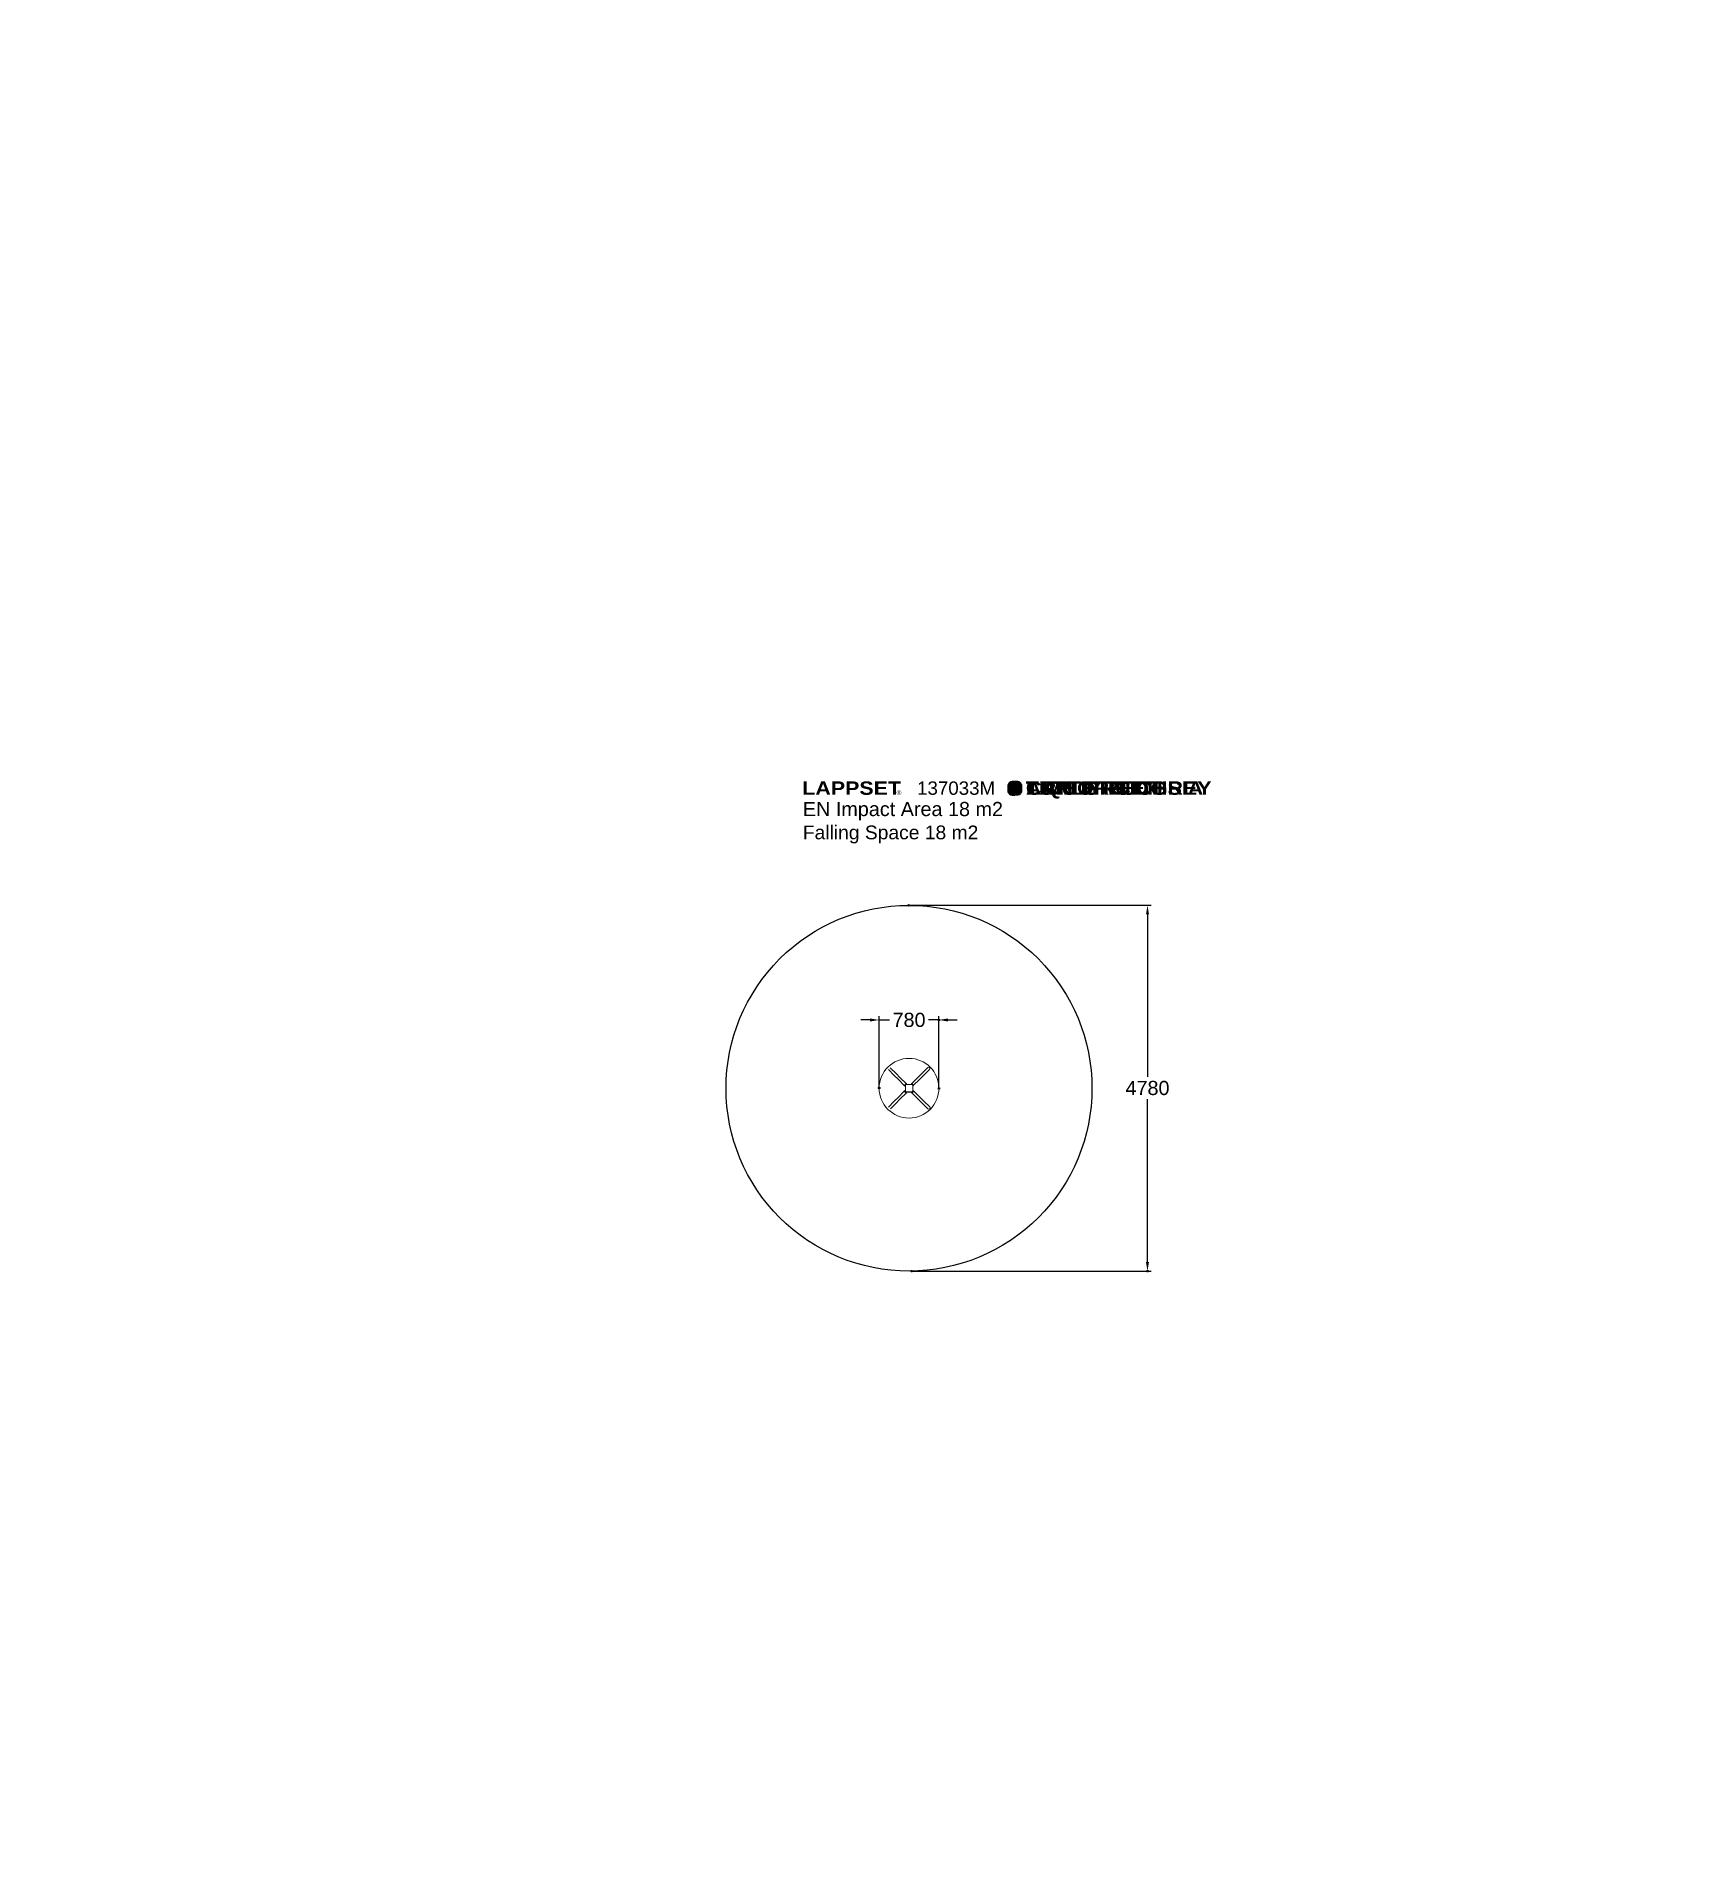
# Model space of a CAD drawing. Extents: x -11400 to 10000, y -10000 to 13745.
import ezdxf

# ---------------------------------------------------------------- set-up
doc = ezdxf.new("R2010")
doc.units = 0
doc.header["$LTSCALE"] = 5
doc.header["$PDMODE"] = 33
doc.header["$PDSIZE"] = 20
for name, color, linetype in [('Lg_txt', 4, 'CONTINUOUS'), ('PRODUCT', 3, 'CONTINUOUS'), ('REFERENCE', 9, 'CONTINUOUS'), ('REVIEW_REQUIRED', 30, 'CONTINUOUS'), ('SAFETY_ZONE', 1, 'CONTINUOUS')]:
    doc.layers.add(name, color=color, linetype=linetype)
doc.styles.add('LG1', font='arial.ttf', dxfattribs={"height": 185})
doc.styles.add('LG2', font='ariblk.ttf', dxfattribs={"height": 185})
doc.styles.add('LG3', font='simplex.shx')
doc.styles.get("Standard").update_dxf_attribs({"font": 'SIMPLEX'})
doc.dimstyles.new('LG_DIM', dxfattribs={"dimtxt": 2.5, "dimasz": 2.5, "dimexe": 1.25, "dimexo": 0.625, "dimtad": 1, "dimlunit": 6, "dimtxsty": 'Standard', "dimcen": 2.5, "dimazin": 3, "dimtfac": 1, "dimtmove": 0, "dimatfit": 3, "dimarcsym": 0})

# ---------------------------------------------------------------- blocks, each defined once
blk = doc.blocks.new('prodnum')
at = {"layer": 'REVIEW_REQUIRED'}
for s, height, style, p in [('LAPPSET', 175, 'LG2', (0, 0)), ('®', 60, 'LG1', (1233, -2))]:
    blk.add_text(s, height=height, dxfattribs=dict(at, style=style)).set_placement(p)
at = {"layer": 'REVIEW_REQUIRED', "style": 'LG1'}
blk.add_attdef('PRODNUM', (1500, 0), '', height=175, dxfattribs=at)
blk = doc.blocks.new('*D4')
at = {"layer": 'REFERENCE', "color": 0, "transparency": 16777216}
for p in [(-7, 2391), (32, -2389), (3114, -2389)]:
    blk.add_point(p, dxfattribs=at)
at = {"layer": 'REVIEW_REQUIRED', "color": 0, "lineweight": -2, "transparency": 16777216}
for p, q in [((-6, 2391), (3164, 2391)), ((3114, 2271), (3114, 148)), ((3114, -2269), (3114, -141)), ((33, -2389), (3164, -2389))]:
    blk.add_line(p, q, dxfattribs=at)
at = {"layer": 'REVIEW_REQUIRED', "color": 0, "transparency": 16777216}
for points in [[(3094, 2271), (3134, 2271), (3114, 2391)], [(3094, -2269), (3134, -2269), (3114, -2389)]]:
    blk.add_solid(points, dxfattribs=at)
at = {"layer": 'REVIEW_REQUIRED', "color": 4, "transparency": 16777216, "insert": (3114, 3), "char_height": 185, "attachment_point": 5, "style": 'LG1'}
blk.add_mtext('\\A1;4780', dxfattribs=at)
blk = doc.blocks.new('*D5')
at = {"layer": 'REFERENCE', "color": 0, "transparency": 16777216}
for p in [(389, 893), (-391, 3), (389, -2)]:
    blk.add_point(p, dxfattribs=at)
at = {"layer": 'REVIEW_REQUIRED', "color": 0, "lineweight": -2, "transparency": 16777216}
for p, q in [((-511, 893), (-631, 893)), ((-391, 4), (-391, 943)), ((-391, 893), (-254, 893)), ((389, 893), (252, 893)), ((389, -1), (389, 943)), ((509, 893), (629, 893))]:
    blk.add_line(p, q, dxfattribs=at)
at = {"layer": 'REVIEW_REQUIRED', "color": 0, "transparency": 16777216}
for points in [[(-511, 913), (-511, 873), (-391, 893)], [(509, 913), (509, 873), (389, 893)]]:
    blk.add_solid(points, dxfattribs=at)
at = {"layer": 'REVIEW_REQUIRED', "color": 4, "transparency": 16777216, "insert": (-1, 893), "char_height": 185, "attachment_point": 5, "style": 'LG1'}
blk.add_mtext('\\A1;780', dxfattribs=at)
blk = doc.blocks.new('137033ML')
at = {"layer": 'PRODUCT', "linetype": 'Continuous', "lineweight": 0}
for p, q in [((-194, 168), (-271, 245)), ((-170, 192), (-247, 269)), ((167, 194), (243, 270)), ((191, 170), (267, 247)), ((-145, 120), (-194, 168)), ((-170, 192), (-122, 143)), ((-145, 120), (-59, 33)), ((-122, 143), (-35, 57)), ((-59, 33), (-56, 36)), ((-56, 33), (-56, 45)), ((-56, 28), (-56, 33)), ((-51, 28), (-56, 28)), ((-51, 33), (-51, 45)), ((-51, 41), (-49, 43)), ((-51, 28), (-51, 33)), ((47, 49), (-49, 49)), ((-49, 49), (-49, -47)), ((-45, 56), (-33, 56)), ((-45, 51), (-33, 51)), ((-44, 49), (-42, 51)), ((-37, 56), (-35, 57)), ((-33, 56), (-28, 56)), ((-33, 51), (-28, 51)), ((-28, 51), (-28, 56)), ((26, 56), (31, 56)), ((26, 51), (26, 56)), ((26, 51), (31, 51)), ((118, 145), (31, 58)), ((31, 58), (34, 56)), ((31, 56), (43, 56)), ((31, 51), (43, 51)), ((39, 51), (41, 49)), ((47, -47), (47, 49)), ((47, 43), (49, 41)), ((49, 45), (49, 33)), ((49, 33), (49, 28)), ((49, 28), (54, 28)), ((54, 45), (54, 33)), ((54, 36), (55, 35)), ((54, 33), (54, 28)), ((142, 121), (55, 35)), ((118, 145), (167, 194)), ((191, 170), (142, 121)), ((-193, -169), (-269, -245)), ((-169, -193), (-245, -269)), ((-193, -169), (-144, -120)), ((-120, -144), (-169, -193)), ((-144, -120), (-58, -33)), ((-120, -144), (-34, -57)), ((-56, -35), (-58, -33)), ((-56, -32), (-56, -27)), ((-51, -27), (-56, -27)), ((-56, -44), (-56, -32)), ((-51, -32), (-51, -27)), ((-51, -44), (-51, -32)), ((-49, -42), (-51, -40)), ((-49, -47), (47, -47)), ((-33, -50), (-45, -50)), ((-33, -55), (-45, -55)), ((-42, -50), (-44, -47)), ((-34, -57), (-37, -55)), ((-34, -47), (-34, -49)), ((-34, -49), (31, -49)), ((-28, -50), (-33, -50)), ((-28, -55), (-33, -55)), ((-28, -50), (-28, -55)), ((26, -50), (26, -55)), ((31, -50), (26, -50)), ((31, -55), (26, -55)), ((31, -47), (31, -49)), ((43, -50), (31, -50)), ((43, -55), (31, -55)), ((34, -55), (33, -56)), ((119, -142), (33, -56)), ((41, -47), (39, -50)), ((49, -40), (47, -42)), ((49, -27), (49, -32)), ((49, -27), (54, -27)), ((49, -32), (49, -44)), ((54, -27), (54, -32)), ((54, -32), (54, -44)), ((57, -32), (54, -35)), ((143, -118), (57, -32)), ((168, -191), (119, -142)), ((143, -118), (192, -167)), ((168, -191), (245, -268)), ((192, -167), (269, -244))]:
    blk.add_line(p, q, dxfattribs=at)
for centre, radius, start, end in [((-1, 1), 390, 90, 270), ((-1, 1), 390, 270, 90), ((-45, 45), 11, 90, 180), ((-45, 45), 6, 90, 180), ((43, 45), 11, 0, 90), ((43, 45), 6, 0, 90), ((-45, -44), 11, 180, 270), ((-45, -44), 6, 180, 270), ((43, -44), 11, 270, 0), ((43, -44), 6, 270, 0)]:
    blk.add_arc(centre, radius, start, end, dxfattribs=at)
for centre, major_axis, start_param, end_param in [((255, 258), (-11.9, 11.9), 4.712389, 6.283185), ((255, 258), (-11.9, 11.9), 3.141593, 4.712389), ((257, -256), (11.9, 11.9), 3.141593, 4.712389), ((257, -256), (11.9, 11.9), 4.712389, 6.283185)]:
    blk.add_ellipse(centre, major_axis=major_axis, ratio=0.987688, start_param=start_param, end_param=end_param, dxfattribs=at)
for points, knots in [([(-45, 44), (-45, 44), (-45, 44), (-45, 44), (-46, 45), (-47, 47), (-48, 47), (-49, 48), (-49, 49), (-49, 49)], [-0.054665, -0.054665, -0.054665, -0.054665, 0, 0, 2.886993, 2.886993, 9.76026, 9.76026, 14.748006, 14.748006, 14.748006, 14.748006]), ([(42, 44), (42, 44), (42, 44), (43, 44), (43, 45), (45, 47), (46, 47), (47, 48), (47, 49), (47, 49)], [-0.054665, -0.054665, -0.054665, -0.054665, 0, 0, 2.886993, 2.886993, 9.76026, 9.76026, 14.748006, 14.748006, 14.748006, 14.748006]), ([(-49, -47), (-49, -47), (-49, -47), (-48, -46), (-47, -45), (-46, -44), (-45, -43), (-45, -43), (-45, -43), (-45, -43)], [20.558259, 20.558259, 20.558259, 20.558259, 24.227592, 24.227592, 29.284044, 29.284044, 31.407917, 31.407917, 31.448132, 31.448132, 31.448132, 31.448132]), ([(42, -43), (42, -43), (42, -43), (43, -43), (43, -44), (45, -45), (46, -46), (47, -47), (47, -47), (47, -47)], [-0.054665, -0.054665, -0.054665, -0.054665, 0, 0, 2.886993, 2.886993, 9.76026, 9.76026, 14.748006, 14.748006, 14.748006, 14.748006])]:
    blk.add_open_spline(points, degree=3, knots=knots, dxfattribs=at)
blk = doc.blocks.new('Variteemalayerit')
at = {"layer": 'REVIEW_REQUIRED', "true_color": 0x851f83}
h = blk.add_hatch(color=216, dxfattribs=at)
h.dxf.hatch_style = 1
edge = h.paths.add_edge_path()
edge.add_line((2695, 137), (2695, 212))
edge.add_arc((2745, 212), 50, 90, 180, ccw=False)
edge.add_line((2745, 262), (2820, 262))
edge.add_arc((2820, 212), 50, 0, 90, ccw=False)
edge.add_line((2870, 212), (2870, 137))
edge.add_arc((2820, 137), 50, 270, 360, ccw=False)
edge.add_line((2820, 87), (2745, 87))
edge.add_arc((2745, 137), 50, 180, 270, ccw=False)
at = {"layer": 'REVIEW_REQUIRED', "true_color": 0xb1c72c}
h = blk.add_hatch(color=62, dxfattribs=at)
h.dxf.hatch_style = 1
edge = h.paths.add_edge_path()
edge.add_line((2695, 137), (2695, 212))
edge.add_arc((2745, 212), 50, 90, 180, ccw=False)
edge.add_line((2745, 262), (2820, 262))
edge.add_arc((2820, 212), 50, 0, 90, ccw=False)
edge.add_line((2870, 212), (2870, 137))
edge.add_arc((2820, 137), 50, 270, 360, ccw=False)
edge.add_line((2820, 87), (2745, 87))
edge.add_arc((2745, 137), 50, 180, 270, ccw=False)
at = {"layer": 'REVIEW_REQUIRED', "true_color": 0xc00000}
h = blk.add_hatch(color=12, dxfattribs=at)
h.dxf.hatch_style = 1
edge = h.paths.add_edge_path()
edge.add_line((2695, 137), (2695, 212))
edge.add_arc((2745, 212), 50, 90, 180, ccw=False)
edge.add_line((2745, 262), (2820, 262))
edge.add_arc((2820, 212), 50, 0, 90, ccw=False)
edge.add_line((2870, 212), (2870, 137))
edge.add_arc((2820, 137), 50, 270, 360, ccw=False)
edge.add_line((2820, 87), (2745, 87))
edge.add_arc((2745, 137), 50, 180, 270, ccw=False)
at = {"layer": 'REVIEW_REQUIRED', "true_color": 0x2884ba}
h = blk.add_hatch(color=142, dxfattribs=at)
h.dxf.hatch_style = 1
edge = h.paths.add_edge_path()
edge.add_line((2695, 174), (2870, 174))
edge.add_line((2870, 174), (2870, 212))
edge.add_arc((2820, 212), 50, 0, 90)
edge.add_line((2820, 262), (2745, 262))
edge.add_arc((2745, 212), 50, 90, 180)
edge.add_line((2695, 212), (2695, 174))
at = {"layer": 'REVIEW_REQUIRED', "true_color": 0x9ca2aa}
h = blk.add_hatch(color=253, dxfattribs=at)
h.dxf.hatch_style = 1
edge = h.paths.add_edge_path()
edge.add_line((2695, 137), (2695, 212))
edge.add_arc((2745, 212), 50, 90, 180, ccw=False)
edge.add_line((2745, 262), (2820, 262))
edge.add_arc((2820, 212), 50, 0, 90, ccw=False)
edge.add_line((2870, 212), (2870, 137))
edge.add_arc((2820, 137), 50, 270, 360, ccw=False)
edge.add_line((2820, 87), (2745, 87))
edge.add_arc((2745, 137), 50, 180, 270, ccw=False)
at = {"layer": 'REVIEW_REQUIRED', "true_color": 0xfbb81c}
h = blk.add_hatch(color=40, dxfattribs=at)
h.dxf.hatch_style = 1
edge = h.paths.add_edge_path()
edge.add_line((2695, 174), (2695, 137))
edge.add_arc((2745, 137), 50, 180, 270)
edge.add_line((2745, 87), (2783, 87))
edge.add_line((2783, 87), (2783, 174))
edge.add_line((2783, 174), (2695, 174))
at = {"layer": 'REVIEW_REQUIRED'}
h = blk.add_hatch(color=250, dxfattribs=at)
h.dxf.hatch_style = 1
edge = h.paths.add_edge_path()
edge.add_arc((2783, 174), 50.2, 0, 360)
h = blk.add_hatch(color=250, dxfattribs=at)
h.dxf.hatch_style = 1
edge = h.paths.add_edge_path()
edge.add_arc((2783, 174), 50.2, 0, 360)
h = blk.add_hatch(color=35, dxfattribs=at)
h.dxf.hatch_style = 1
edge = h.paths.add_edge_path()
edge.add_arc((2783, 174), 50.2, 0, 360)
h = blk.add_hatch(color=35, dxfattribs=at)
h.dxf.hatch_style = 1
edge = h.paths.add_edge_path()
edge.add_arc((2783, 174), 50.2, 0, 360)
h = blk.add_hatch(color=252, dxfattribs=at)
h.dxf.hatch_style = 1
edge = h.paths.add_edge_path()
edge.add_arc((2783, 174), 50.2, 0, 360)
at = {"layer": 'REVIEW_REQUIRED', "true_color": 0x851f83}
h = blk.add_hatch(color=216, dxfattribs=at)
h.dxf.hatch_style = 1
edge = h.paths.add_edge_path()
edge.add_line((2870, 174), (2870, 137))
edge.add_arc((2820, 137), 50, 270, 360, ccw=False)
edge.add_line((2820, 87), (2783, 87))
edge.add_line((2783, 87), (2783, 174))
edge.add_line((2783, 174), (2870, 174))
at = {"layer": 'REVIEW_REQUIRED', "color": 62, "true_color": 0xb1c72c}
blk.add_lwpolyline([(2695, 137), (2695, 212, -0.414214), (2745, 262), (2820, 262, -0.414214), (2870, 212), (2870, 137, -0.414214), (2820, 87), (2745, 87, -0.414214)], format="xyb", close=True, dxfattribs=at)
at = {"layer": 'REVIEW_REQUIRED', "color": 12, "true_color": 0xc71712}
blk.add_lwpolyline([(2695, 137), (2695, 212, -0.414214), (2745, 262), (2820, 262, -0.414214), (2870, 212), (2870, 137, -0.414214), (2820, 87), (2745, 87, -0.414214)], format="xyb", close=True, dxfattribs=at)
at = {"layer": 'REVIEW_REQUIRED', "color": 253, "true_color": 0x9ca2aa}
blk.add_lwpolyline([(2695, 137), (2695, 212, -0.414214), (2745, 262), (2820, 262, -0.414214), (2870, 212), (2870, 137, -0.414214), (2820, 87), (2745, 87, -0.414214)], format="xyb", close=True, dxfattribs=at)
at = {"layer": 'REVIEW_REQUIRED', "color": 216, "true_color": 0x851f83}
for points in [[(2695, 137), (2695, 212, -0.414214), (2745, 262), (2820, 262, -0.414214), (2870, 212), (2870, 137, -0.414214), (2820, 87), (2745, 87, -0.414214)], [(2870, 174), (2870, 137, -0.414214), (2820, 87), (2783, 87), (2783, 174)]]:
    blk.add_lwpolyline(points, format="xyb", close=True, dxfattribs=at)
at = {"layer": 'REVIEW_REQUIRED', "color": 142, "true_color": 0x2884ba}
blk.add_lwpolyline([(2695, 174), (2870, 174), (2870, 212, 0.414214), (2820, 262), (2745, 262, 0.414214), (2695, 212)], format="xyb", close=True, dxfattribs=at)
at = {"layer": 'REVIEW_REQUIRED', "color": 40, "true_color": 0xfbb81c}
blk.add_lwpolyline([(2695, 174), (2695, 137, 0.414214), (2745, 87), (2783, 87), (2783, 174)], format="xyb", close=True, dxfattribs=at)
at = {"layer": 'REVIEW_REQUIRED', "color": 250}
blk.add_circle((2783, 174), 50.2, dxfattribs=at)
blk.add_circle((2783, 174), 50.2, dxfattribs=at)
at = {"layer": 'REVIEW_REQUIRED', "color": 35}
blk.add_circle((2783, 174), 50.2, dxfattribs=at)
blk.add_circle((2783, 174), 50.2, dxfattribs=at)
at = {"layer": 'REVIEW_REQUIRED', "color": 252}
blk.add_circle((2783, 174), 50.2, dxfattribs=at)
at = {"layer": 'REVIEW_REQUIRED', "invisible_edges": 15}
for points in [[(-10000, -10000, -5), (10000, -10000, -5), (10000, 10000, -5), (-10000, 10000, -5)], [(10000, 10000, -5), (10000, 10000, -2000), (-10000, 10000, -2000), (-10000, 10000, -5)], [(-10000, 10000, -2000), (-10000, 10000, -5), (-10000, -10000, -5), (-10000, -10000, -2000)], [(10000, -10000, -2000), (10000, -10000, -5), (10000, 10000, -5), (10000, 10000, -2000)], [(-10000, -10000, -5), (-10000, -10000, -2000), (10000, -10000, -2000), (10000, -10000, -5)]]:
    blk.add_3dface(points, dxfattribs=at)
at = {"layer": 'REVIEW_REQUIRED', "color": 142, "true_color": 0x2884ba, "insert": (2926, 265), "char_height": 175, "attachment_point": 1, "style": 'LG3'}
blk.add_mtext_dynamic_manual_height_columns('{\\fArial Black|b0|i0|c0|p34;TUTTIFRUTTI}', width=3485.89, gutter_width=12.5, heights=[0], dxfattribs=at)
at = {"layer": 'REVIEW_REQUIRED', "color": 12, "true_color": 0xc71712, "insert": (2926, 265), "char_height": 175, "attachment_point": 1, "style": 'LG3'}
blk.add_mtext_dynamic_manual_height_columns('{\\fArial Black|b0|i0|c0|p34;APPLE RED}', width=3485.89, gutter_width=12.5, heights=[0], dxfattribs=at)
at = {"layer": 'REVIEW_REQUIRED', "color": 216, "true_color": 0x851f83, "insert": (2926, 265), "char_height": 175, "attachment_point": 1, "style": 'LG3'}
blk.add_mtext_dynamic_manual_height_columns('{\\fArial Black|b0|i0|c0|p34;CANDY FUCHSIA}', width=3485.89, gutter_width=12.5, heights=[0], dxfattribs=at)
at = {"layer": 'REVIEW_REQUIRED', "color": 62, "true_color": 0xb1c72c, "insert": (2926, 265), "char_height": 175, "attachment_point": 1, "style": 'LG3'}
blk.add_mtext_dynamic_manual_height_columns('{\\fArial Black|b0|i0|c0|p34;LIME GREEN}', width=3485.89, gutter_width=12.5, heights=[0], dxfattribs=at)
at = {"layer": 'REVIEW_REQUIRED', "color": 253, "true_color": 0x9ca2aa, "insert": (2926, 265), "char_height": 175, "attachment_point": 1, "style": 'LG3'}
blk.add_mtext_dynamic_manual_height_columns('{\\fArial Black|b0|i0|c0|p34;LIQUORICE GREY}', width=3485.89, gutter_width=12.5, heights=[0], dxfattribs=at)

msp = doc.modelspace()

# ---------------------------------------------------------------- linework, layer by layer
at = {"layer": 'REVIEW_REQUIRED', "invisible_edges": 15}
for points in [[(-10000, -10000, -5), (10000, -10000, -5), (10000, 10000, -5), (-10000, 10000, -5)], [(10000, 10000, -5), (10000, 10000, -2000), (-10000, 10000, -2000), (-10000, 10000, -5)], [(-10000, 10000, -2000), (-10000, 10000, -5), (-10000, -10000, -5), (-10000, -10000, -2000)], [(10000, -10000, -2000), (10000, -10000, -5), (10000, 10000, -5), (10000, 10000, -2000)], [(-10000, -10000, -5), (-10000, -10000, -2000), (10000, -10000, -2000), (10000, -10000, -5)]]:
    msp.add_3dface(points, dxfattribs=at)
at = {"layer": 'SAFETY_ZONE'}
msp.add_lwpolyline([(-2391.2, 0.6), (-2391.2, 0.6, -0.4142136), (-1.2, 2390.6), (-1.2, 2390.6, -0.4142136), (2388.8, 0.6), (2388.8, 0.6, -0.4142136), (-1.2, -2389.4), (-1.2, -2389.4, -0.4142136)], format="xyb", close=True, dxfattribs=at)

# ---------------------------------------------------------------- block references
at = {"layer": 'PRODUCT'}
msp.add_blockref('137033ML', (0, 0), dxfattribs=at)
at = {"layer": 'REVIEW_REQUIRED'}
msp.add_blockref('Variteemalayerit', (-1400.5, 3744.9), dxfattribs=at)
ref = msp.add_blockref('prodnum', (-1395.9, 3834.9), dxfattribs=at)
ref.add_attrib('PRODNUM', '137033M', (104.1, 3834.9), dxfattribs={"layer": 'Lg_txt', "height": 175, "style": 'LG1'})

# ---------------------------------------------------------------- texts
at = {"layer": 'REVIEW_REQUIRED', "style": 'LG1'}
for s, height, p in [('EN Impact Area 18 m2', 185, (-1387.7, 3556.6)), ('Falling Space 18 m2 ', 180, (-1388.3, 3253.3))]:
    msp.add_text(s, height=height, dxfattribs=at).set_placement(p)

# ---------------------------------------------------------------- dimensions: what is measured, and where the dimension line sits
at = {"layer": 'REVIEW_REQUIRED'}
dim = msp.add_linear_dim(base=(3114.3, -2389.2), p1=(-7.3, 2390.5), p2=(31.6, -2389.2), angle=90, dimstyle='LG_DIM', override={"dimtxt": 185, "dimasz": 120, "dimexe": 50, "dimexo": 1, "dimgap": 50, "dimtad": 0, "dimtih": 1, "dimtoh": 1, "dimdec": 0, "dimrnd": 10, "dimlunit": 2, "dimtxsty": 'LG1', "dimclrt": 4, "dimadec": 4, "dimtdec": 0}, dxfattribs=at)
dim.commit()
dim.dimension.update_dxf_attribs({"geometry": '*D4', "text_midpoint": (3114.3, 3.3), "dimtype": 160})
dim = msp.add_linear_dim(base=(388.8, 893.5), p1=(-391.2, 3.2), p2=(388.8, -2.1), dimstyle='LG_DIM', override={"dimtxt": 185, "dimasz": 120, "dimexe": 50, "dimexo": 1, "dimgap": 50, "dimtad": 0, "dimtih": 1, "dimtoh": 1, "dimdec": 0, "dimrnd": 10, "dimlunit": 2, "dimtxsty": 'LG1', "dimclrt": 4, "dimadec": 4, "dimtdec": 0}, dxfattribs=at)
dim.commit()
dim.dimension.update_dxf_attribs({"geometry": '*D5', "text_midpoint": (-1.2, 893.5)})

doc.saveas('drawing.dxf')
